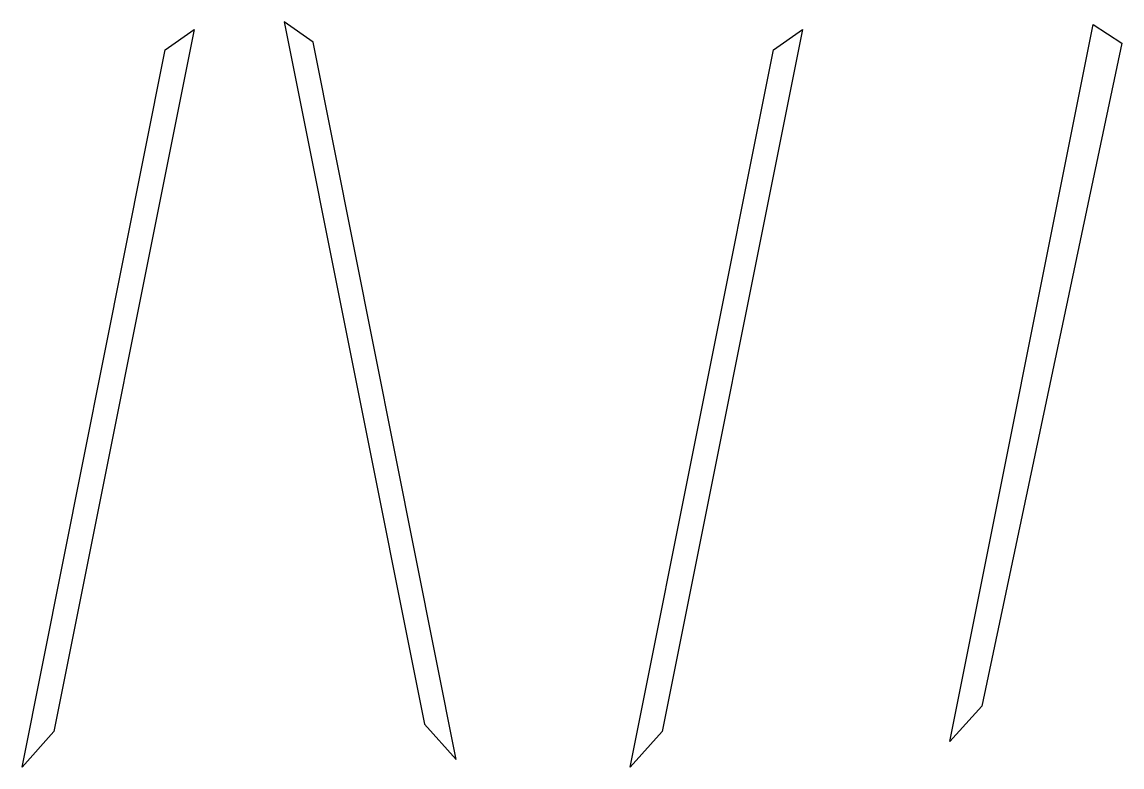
# Model space of a CAD drawing. Extents: x 256 to 829, y 319 to 708.
import ezdxf

# ---------------------------------------------------------------- set-up
doc = ezdxf.new("R2010")
doc.units = 0
doc.layers.add('KADRBM', color=7, linetype='CONTINUOUS')

msp = doc.modelspace()

# ---------------------------------------------------------------- linework, layer by layer
at = {"layer": 'KADRBM'}
for points in [[(407.39, 697.11), (392.33, 707.68), (465.45, 341.51), (482.09, 323.02)], [(814.15, 706.45), (829.21, 696.57), (756.1, 350.85), (739.46, 332.37)], [(330.31, 693.21), (345.37, 703.78), (272.25, 337.61), (255.61, 319.12)], [(647.49, 693.21), (662.55, 703.78), (589.43, 337.61), (572.79, 319.12)]]:
    msp.add_lwpolyline(points, close=True, dxfattribs=at)

doc.saveas('drawing.dxf')
